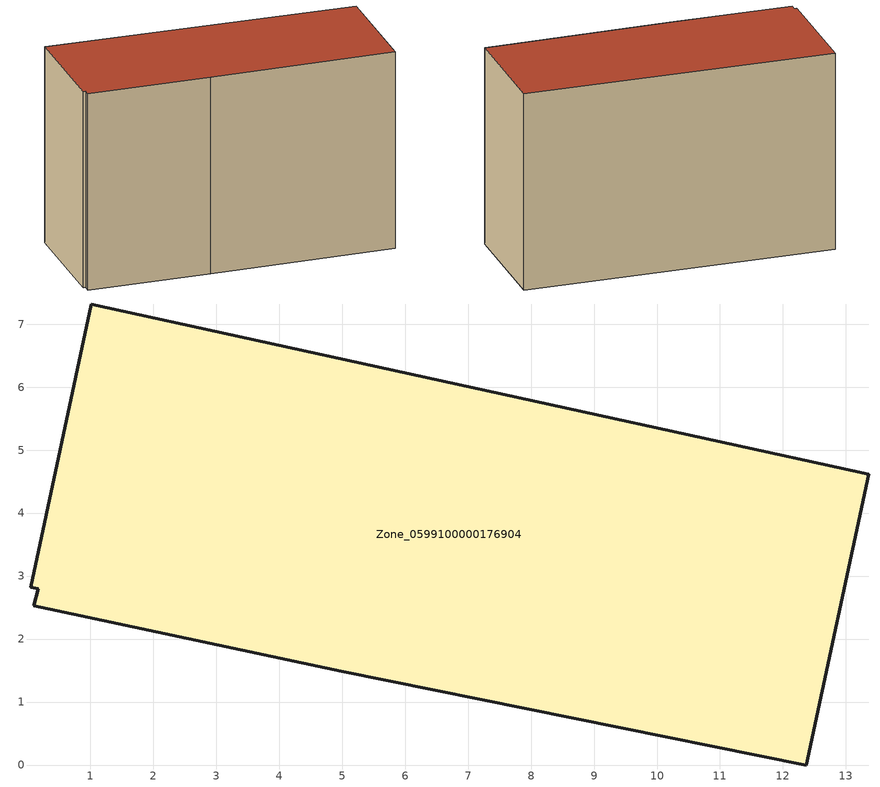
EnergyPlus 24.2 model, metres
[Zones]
Zone_0599100000176904
 floor ground (C_G): 12.37,0 4.99,1.49 0.1,2.53 0.17,2.8 0.06,2.82 1.02,7.32 13.36,4.62 z0
 wall outside (C_F): 4.99,1.49 12.37,0 13.36,4.62 1.02,7.32 0.06,2.82 0.17,2.8 0.1,2.53 4.99,1.49 z0:8.23
 roof outside (C_R): 1.02,7.32 0.06,2.82 0.17,2.8 0.1,2.53 4.99,1.49 12.37,0 13.36,4.62 z8.23
[BUILDING]
Pand.0599100000176904: North Axis=0; Terrain=City; Loads Convergence Tolerance Value=0.04; Temperature Convergence Tolerance Value=0.4; Solar Distribution=FullExterior; Maximum Number of Warmup Days=25; Minimum Number of Warmup Days=1
[Site:Location]
Rotterdam.The.Hague.AP_ZH_NLD Design_Conditions: Latitude=51.96; Longitude=4.45; Time Zone=1; Elevation=-4.5
[SITE:GROUNDTEMPERATURE:BUILDINGSURFACE]
18, 18, 18, 18, 18, 18, 18, 18, 18, 18, 18, 18
[MATERIAL] Thermal Absorptance=0.9; Solar Absorptance=0.7; Visible Absorptance=0.7
Name | Roughness | Thickness | Conductivity | Density | Specific Heat
G.TI.1975-1991 | MediumSmooth | 0.15 | 0.288461 | 540 | 1210
F.TI.1975-1991 | Rough | 0.3 | 0.230769 | 1920 | 840
R.TI.1975-1991 | MediumRough | 0.2 | 0.153846 | 1500 | 1000
[CONSTRUCTION]
C_G: G.TI.1975-1991
C_F: F.TI.1975-1991
C_R: R.TI.1975-1991
[ZONE]
Zone_0599100000176904: Type=1; Multiplier=1; Ceiling Height=Autocalculate; Volume=Autocalculate; Floor Area=autocalculate; Part of Total Floor Area=Yes
[ZONEINFILTRATION:DESIGNFLOWRATE]
Infil_Zone_0599100000176904: Zone or ZoneList or Space or SpaceList=Zone_0599100000176904; Schedule=AlwaysOn; Design Flow Rate Calculation Method=Flow/Area; Flow Rate per Floor Area=0.003; Constant Term Coefficient=1; Temperature Term Coefficient=0; Velocity Term Coefficient=0; Velocity Squared Term Coefficient=0
[HVACTEMPLATE:ZONE:IDEALLOADSAIRSYSTEM]
Zone_0599100000176904: Maximum Heating Supply Air Temperature=50; Minimum Cooling Supply Air Temperature=13; Maximum Heating Supply Air Humidity Ratio=0.0156; Minimum Cooling Supply Air Humidity Ratio=0.0077; Heating Limit=NoLimit; Cooling Limit=NoLimit; Dehumidification Control Type=ConstantSensibleHeatRatio; Cooling Sensible Heat Ratio=0.7; Dehumidification Setpoint=60; Humidification Control Type=None; Humidification Setpoint=30; Outdoor Air Method=None; Outdoor Air Flow Rate per Person=0.00944; Outdoor Air Flow Rate per Zone Floor Area=0; Outdoor Air Flow Rate per Zone=0; Demand Controlled Ventilation Type=None; Outdoor Air Economizer Type=NoEconomizer; Heat Recovery Type=None; Sensible Heat Recovery Effectiveness=0.7; Latent Heat Recovery Effectiveness=0.65
[ZONECONTROL:THERMOSTAT]
ThermostatControl_Zone_0599100000176904: Zone or ZoneList=Zone_0599100000176904; Control Type Schedule=DualSetpointControlType; Control 1=Thermostat_Zone_0599100000176904; Temperature Difference Between Cutout And Setpoint=0
[THERMOSTATSETPOINT:DUALSETPOINT]
Thermostat_Zone_0599100000176904: Heating Setpoint Temperature Schedule=HeatingSetpoint_Zone_0599100000176904; Cooling Setpoint Temperature Schedule=CoolingSetpoint_Zone_0599100000176904
[SCHEDULE:COMPACT]
HeatingSetpoint_Zone_0599100000176904: Through: 12/31, For: AllDays, Until: 24:00, 21
CoolingSetpoint_Zone_0599100000176904: Through: 12/31, For: AllDays, Until: 24:00, 24
DualSetpointControlType: Through: 12/31, For: AllDays, Until: 24:00, 4
AlwaysOn: Through: 12/31, For: AllDays, Until: 24:00, 1
